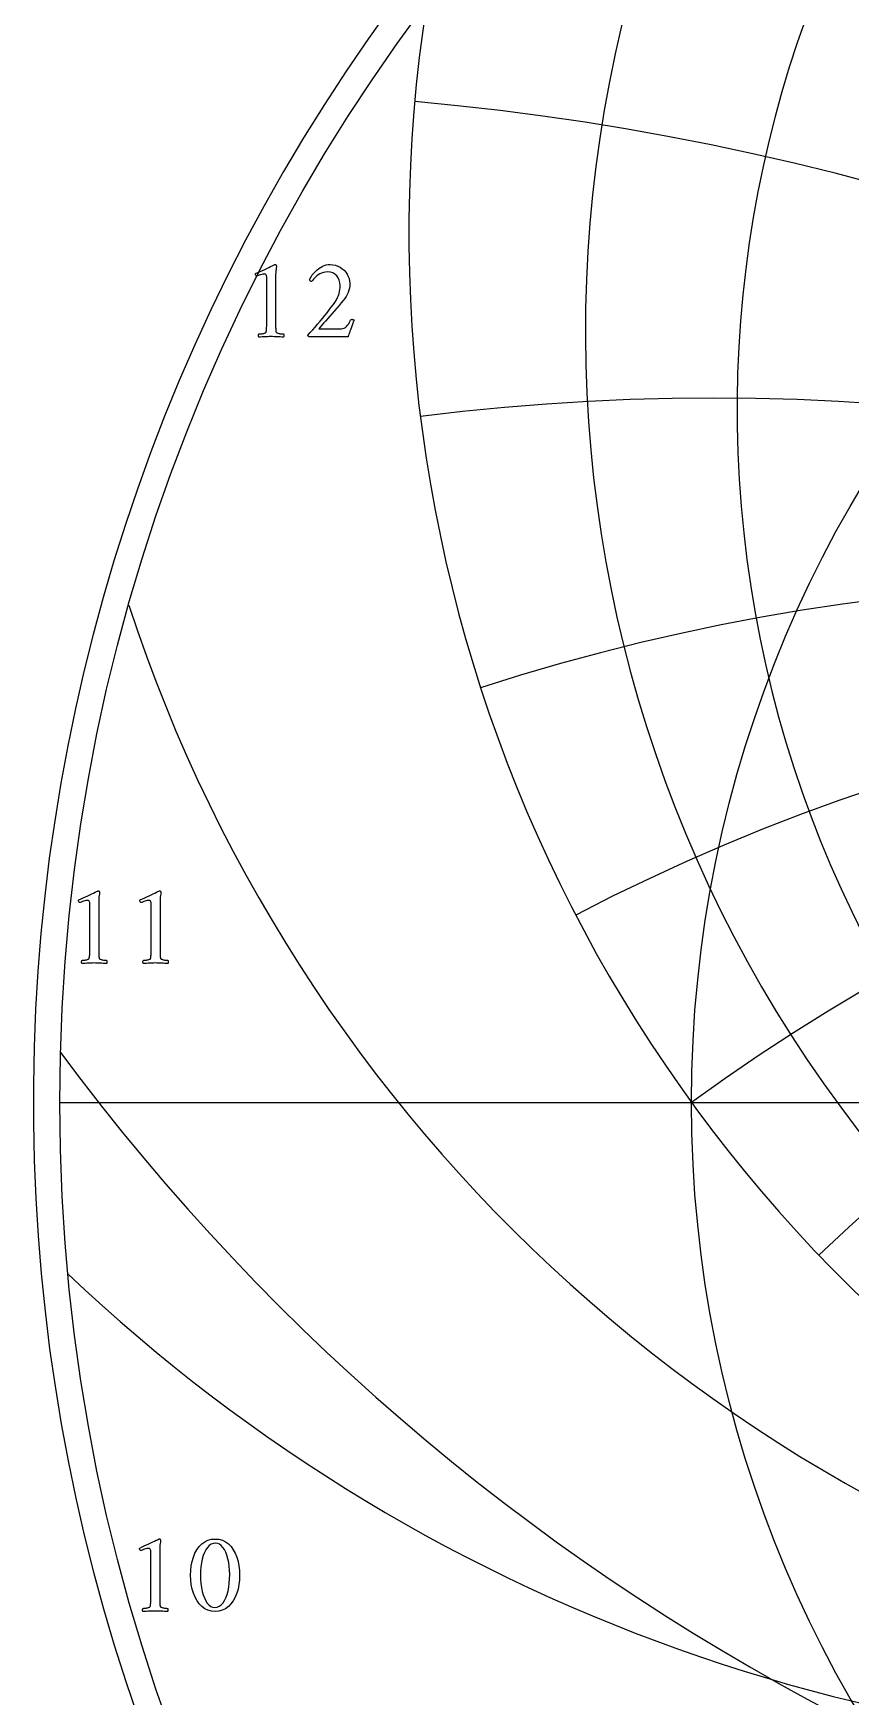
# Model space of a CAD drawing. Header units: millimetres. Extents: x -71 to 71, y -71 to 73.
# Drawn here: x -71.2 to -39.8, y -22.8 to 41 of the extents above; entities that cross this region are included whole.
import ezdxf

# ---------------------------------------------------------------- set-up
doc = ezdxf.new("R2010")
doc.units = ezdxf.units.MM
for name, color, linetype in [('CUT_OUTER', 1, 'Continuous'), ('ENGRAVE', 7, 'Continuous'), ('ENGRAVE_FINE', 8, 'Continuous'), ('TEXT', 5, 'Continuous')]:
    doc.layers.add(name, color=color, linetype=linetype)

msp = doc.modelspace()

# ---------------------------------------------------------------- linework, layer by layer
at = {"layer": 'CUT_OUTER'}
msp.add_arc((-0.0002, -0.0002), 71.2199, 143.788848, 87.803032, dxfattribs=at)
at = {"layer": 'ENGRAVE'}
msp.add_lwpolyline([(-70.2, 0), (70.2, 0)], dxfattribs=at)
for radius in [70.2, 45.9522]:
    msp.add_circle((0, 0), radius, dxfattribs=at)
for centre, radius, start, end in [((0, 26.5604), 44.1998, 104.901129, 75.098871), ((0, 29.5661), 50.0254, 148.369607, 31.630393), ((0, 33.3862), 56.8, 171.093987, 8.906013), ((-10.1469, 37.8687), 60.4036, 198.1173, 259.6686), ((0, -63.2477), 78.1785, 54, 126), ((0, -63.2477), 78.1785, 54, 126), ((-24.0756, 41.7002), 66.5593, 226.501403, 275.742444)]:
    msp.add_arc(centre, radius, start, end, dxfattribs=at)
at = {"layer": 'ENGRAVE_FINE'}
for centre, radius, start, end in [((-93.1695, -63.2477), 121.6242, 21.012524, 68.778271), ((-93.1695, -63.2477), 121.6242, 21.012524, 68.778271), ((-65.5996, -63.2477), 102.0548, 26.730809, 84.928272), ((-65.5996, -63.2477), 102.0548, 26.730809, 84.928272), ((-45.1364, -63.2477), 90.2728, 32.785093, 97.141651), ((-45.1364, -63.2477), 90.2728, 32.785093, 97.141651), ((-28.4547, -63.2477), 83.1958, 39.270113, 107.914903), ((-28.4547, -63.2477), 83.1958, 39.270113, 107.914903), ((-13.785, -63.2477), 79.3845, 46.297545, 117.465342), ((-13.785, -63.2477), 79.3845, 46.297545, 117.465342), ((13.785, -63.2477), 79.3845, 62.534658, 133.702455), ((13.785, -63.2477), 79.3845, 62.534658, 133.702455), ((0, 54.02), 87.4062, 216.596965, 323.403035)]:
    msp.add_arc(centre, radius, start, end, dxfattribs=at)
at = {"layer": 'TEXT'}
for points in [[(-62.2579, 29.8801), (-62.2579, 31.6293), (-62.2592, 31.6722), (-62.2629, 31.7079), (-62.2692, 31.7364), (-62.2779, 31.7578), (-62.2896, 31.7733), (-62.305, 31.7843), (-62.324, 31.791), (-62.3465, 31.7932), (-62.3742, 31.7911), (-62.4085, 31.7849), (-62.4495, 31.7745), (-62.4971, 31.76), (-62.545, 31.7441), (-62.5868, 31.7295), (-62.6225, 31.7164), (-62.6521, 31.7046), (-62.6695, 31.7209), (-62.682, 31.7389), (-62.6894, 31.7586), (-62.6919, 31.7799), (-62.6919, 31.7802), (-62.6919, 31.781), (-62.6919, 31.7824), (-62.6919, 31.7843), (-62.6914, 31.7923), (-62.6897, 31.7987), (-62.6869, 31.8034), (-62.6831, 31.8065), (-62.5949, 31.8465), (-62.5076, 31.8867), (-62.4211, 31.9273), (-62.3354, 31.9681), (-62.2538, 32.0073), (-62.1793, 32.0428), (-62.1121, 32.0748), (-62.052, 32.1032), (-62.0023, 32.1264), (-61.9662, 32.143), (-61.9437, 32.153), (-61.9347, 32.1563), (-61.9258, 32.1563), (-61.9156, 32.1546), (-61.907, 32.1497), (-61.9001, 32.1414), (-61.8948, 32.1297), (-61.8907, 32.117), (-61.8871, 32.1054), (-61.884, 32.0949), (-61.8815, 32.0855), (-61.8826, 32.0787), (-61.886, 32.0583), (-61.8915, 32.0244), (-61.8992, 31.977), (-61.907, 31.917), (-61.9125, 31.8458), (-61.9159, 31.7631), (-61.917, 31.6692), (-61.917, 29.8801), (-61.9168, 29.8322), (-61.9164, 29.786), (-61.9157, 29.7415), (-61.9147, 29.6986), (-61.9127, 29.6584), (-61.9087, 29.6222), (-61.9027, 29.5898), (-61.8948, 29.5613), (-61.8873, 29.5505), (-61.8738, 29.5402), (-61.8541, 29.5305), (-61.8284, 29.5214), (-61.7992, 29.5133), (-61.7692, 29.5065), (-61.7383, 29.5011), (-61.7066, 29.4971), (-61.6769, 29.4942), (-61.6518, 29.4921), (-61.6315, 29.4908), (-61.6158, 29.4904), (-61.6099, 29.4799), (-61.6053, 29.4661), (-61.6021, 29.4489), (-61.6003, 29.4284), (-61.6005, 29.4079), (-61.6031, 29.3908), (-61.6082, 29.3769), (-61.6158, 29.3664), (-61.6809, 29.3707), (-61.7431, 29.3747), (-61.8027, 29.3785), (-61.8594, 29.3819), (-61.9159, 29.3848), (-61.9745, 29.3869), (-62.0354, 29.3881), (-62.0985, 29.3886), (-62.1591, 29.3881), (-62.217, 29.3869), (-62.2721, 29.3848), (-62.3244, 29.3819), (-62.3772, 29.3785), (-62.434, 29.3747), (-62.4946, 29.3707), (-62.5591, 29.3664), (-62.5667, 29.3769), (-62.5718, 29.3908), (-62.5744, 29.4079), (-62.5746, 29.4284), (-62.5728, 29.4489), (-62.5696, 29.4661), (-62.565, 29.4799), (-62.5591, 29.4904), (-62.5434, 29.4908), (-62.5231, 29.4921), (-62.498, 29.4942), (-62.4683, 29.4971), (-62.4366, 29.5011), (-62.4057, 29.5065), (-62.3757, 29.5133), (-62.3465, 29.5214), (-62.321, 29.5305), (-62.3022, 29.5402), (-62.29, 29.5505), (-62.2845, 29.5613), (-62.2765, 29.5898), (-62.2701, 29.6222), (-62.2654, 29.6584), (-62.2624, 29.6986), (-62.2604, 29.7415), (-62.2591, 29.786), (-62.2582, 29.8322), (-62.2579, 29.8801)], [(-58.9012, 30.0263), (-58.9236, 29.9713), (-58.9466, 29.9128), (-58.9701, 29.8506), (-58.9942, 29.7849), (-59.018, 29.7186), (-59.0407, 29.6548), (-59.0623, 29.5935), (-59.0828, 29.5347), (-59.1011, 29.4818), (-59.116, 29.4384), (-59.1276, 29.4043), (-59.1359, 29.3797), (-60.6327, 29.3797), (-60.6395, 29.3848), (-60.6466, 29.3913), (-60.6539, 29.3992), (-60.6615, 29.4085), (-60.6683, 29.418), (-60.6731, 29.4268), (-60.676, 29.4346), (-60.677, 29.4417), (-60.5857, 29.5447), (-60.4932, 29.6498), (-60.3997, 29.7572), (-60.305, 29.8668), (-60.2109, 29.9773), (-60.119, 30.0871), (-60.0294, 30.1965), (-59.9419, 30.3052), (-59.8586, 30.4115), (-59.7814, 30.5134), (-59.7102, 30.6108), (-59.6452, 30.7038), (-59.5847, 30.7982), (-59.5361, 30.8865), (-59.4995, 30.9687), (-59.4747, 31.0448), (-59.4582, 31.1187), (-59.4465, 31.1942), (-59.4394, 31.2715), (-59.4371, 31.3503), (-59.4455, 31.4566), (-59.4708, 31.554), (-59.513, 31.6426), (-59.5721, 31.7223), (-59.6442, 31.7882), (-59.7255, 31.8352), (-59.8158, 31.8635), (-59.9153, 31.8729), (-59.9989, 31.8682), (-60.077, 31.8541), (-60.1495, 31.8305), (-60.2165, 31.7976), (-60.2776, 31.7591), (-60.3327, 31.719), (-60.3817, 31.6772), (-60.4246, 31.6338), (-60.4611, 31.5922), (-60.491, 31.5563), (-60.5143, 31.5258), (-60.5309, 31.5009), (-60.5443, 31.5027), (-60.558, 31.5081), (-60.572, 31.5171), (-60.5862, 31.5297), (-60.5988, 31.5431), (-60.6078, 31.5546), (-60.6132, 31.5641), (-60.615, 31.5718), (-60.6055, 31.5951), (-60.5901, 31.6255), (-60.5689, 31.6627), (-60.5419, 31.7068), (-60.5091, 31.755), (-60.4705, 31.8042), (-60.4261, 31.8546), (-60.3759, 31.9061), (-60.3207, 31.9562), (-60.2613, 32.0024), (-60.1978, 32.0448), (-60.1301, 32.0832), (-60.0583, 32.1152), (-59.9823, 32.138), (-59.9022, 32.1517), (-59.8179, 32.1563), (-59.7162, 32.1498), (-59.6192, 32.1303), (-59.5269, 32.0978), (-59.4393, 32.0522), (-59.3585, 31.9965), (-59.2865, 31.9332), (-59.2234, 31.8625), (-59.1691, 31.7843), (-59.1256, 31.701), (-59.0944, 31.6149), (-59.0757, 31.5261), (-59.0695, 31.4345), (-59.0737, 31.3429), (-59.0861, 31.254), (-59.1069, 31.1679), (-59.1359, 31.0846), (-59.1722, 31.0041), (-59.2145, 30.9263), (-59.263, 30.8513), (-59.3175, 30.7791), (-59.3949, 30.6846), (-59.4764, 30.587), (-59.562, 30.4864), (-59.6518, 30.3827), (-59.7425, 30.2792), (-59.8306, 30.179), (-59.9163, 30.0822), (-59.9995, 29.9886), (-60.0772, 29.9013), (-60.1467, 29.8231), (-60.2079, 29.754), (-60.2607, 29.6941), (-59.4016, 29.6941), (-59.3403, 29.6992), (-59.2848, 29.7146), (-59.2352, 29.7402), (-59.1913, 29.776), (-59.151, 29.8224), (-59.1121, 29.8796), (-59.0746, 29.9475), (-59.0385, 30.0263), (-59.0321, 30.0379), (-59.0219, 30.0462), (-59.0078, 30.0512), (-58.9898, 30.0528), (-58.982, 30.0523), (-58.9721, 30.0506), (-58.9599, 30.0478), (-58.9455, 30.044), (-58.9311, 30.0395), (-58.9189, 30.0351), (-58.909, 30.0307), (-58.9012, 30.0263)], [(-69.0493, 5.8411), (-69.0493, 7.5904), (-69.0505, 7.6333), (-69.0542, 7.669), (-69.0605, 7.6975), (-69.0692, 7.7188), (-69.0809, 7.7343), (-69.0963, 7.7453), (-69.1153, 7.752), (-69.1378, 7.7542), (-69.1655, 7.7521), (-69.1998, 7.7459), (-69.2408, 7.7355), (-69.2884, 7.721), (-69.3363, 7.7051), (-69.3781, 7.6905), (-69.4138, 7.6774), (-69.4434, 7.6656), (-69.4608, 7.682), (-69.4733, 7.7), (-69.4807, 7.7196), (-69.4832, 7.7409), (-69.4832, 7.7412), (-69.4832, 7.742), (-69.4832, 7.7434), (-69.4832, 7.7453), (-69.4827, 7.7534), (-69.481, 7.7597), (-69.4783, 7.7644), (-69.4744, 7.7675), (-69.3862, 7.8075), (-69.2989, 7.8478), (-69.2124, 7.8883), (-69.1268, 7.9291), (-69.0451, 7.9683), (-68.9707, 8.0039), (-68.9034, 8.0358), (-68.8433, 8.0642), (-68.7937, 8.0874), (-68.7575, 8.104), (-68.735, 8.114), (-68.726, 8.1173), (-68.7171, 8.1173), (-68.7069, 8.1157), (-68.6983, 8.1107), (-68.6914, 8.1024), (-68.6861, 8.0908), (-68.682, 8.078), (-68.6784, 8.0664), (-68.6753, 8.0559), (-68.6728, 8.0465), (-68.6739, 8.0397), (-68.6773, 8.0194), (-68.6828, 7.9854), (-68.6906, 7.938), (-68.6983, 7.8781), (-68.7038, 7.8068), (-68.7072, 7.7242), (-68.7083, 7.6302), (-68.7083, 5.8411), (-68.7081, 5.7933), (-68.7077, 5.747), (-68.707, 5.7025), (-68.7061, 5.6596), (-68.704, 5.6194), (-68.7, 5.5832), (-68.694, 5.5508), (-68.6861, 5.5223), (-68.6787, 5.5115), (-68.6651, 5.5013), (-68.6454, 5.4916), (-68.6197, 5.4824), (-68.5905, 5.4743), (-68.5605, 5.4675), (-68.5296, 5.4621), (-68.4979, 5.4581), (-68.4682, 5.4552), (-68.4431, 5.4531), (-68.4228, 5.4519), (-68.4071, 5.4514), (-68.4012, 5.4409), (-68.3966, 5.4271), (-68.3934, 5.4099), (-68.3916, 5.3894), (-68.3918, 5.369), (-68.3944, 5.3518), (-68.3995, 5.338), (-68.4071, 5.3274), (-68.4722, 5.3317), (-68.5345, 5.3358), (-68.594, 5.3395), (-68.6507, 5.3429), (-68.7072, 5.3459), (-68.7658, 5.3479), (-68.8267, 5.3492), (-68.8898, 5.3496), (-68.9504, 5.3492), (-69.0083, 5.3479), (-69.0634, 5.3459), (-69.1157, 5.3429), (-69.1685, 5.3395), (-69.2253, 5.3358), (-69.2859, 5.3317), (-69.3504, 5.3274), (-69.358, 5.338), (-69.3631, 5.3518), (-69.3657, 5.369), (-69.3659, 5.3894), (-69.3641, 5.4099), (-69.3609, 5.4271), (-69.3563, 5.4409), (-69.3504, 5.4514), (-69.3347, 5.4519), (-69.3144, 5.4531), (-69.2894, 5.4552), (-69.2596, 5.4581), (-69.2279, 5.4621), (-69.1971, 5.4675), (-69.167, 5.4743), (-69.1378, 5.4824), (-69.1124, 5.4916), (-69.0935, 5.5013), (-69.0814, 5.5115), (-69.0758, 5.5223), (-69.0678, 5.5508), (-69.0614, 5.5832), (-69.0567, 5.6194), (-69.0537, 5.6596), (-69.0517, 5.7025), (-69.0504, 5.747), (-69.0495, 5.7933), (-69.0493, 5.8411)], [(-66.6934, 5.8411), (-66.6934, 7.5904), (-66.6946, 7.6333), (-66.6983, 7.669), (-66.7046, 7.6975), (-66.7133, 7.7188), (-66.725, 7.7343), (-66.7404, 7.7453), (-66.7594, 7.752), (-66.7819, 7.7542), (-66.8096, 7.7521), (-66.8439, 7.7459), (-66.8849, 7.7355), (-66.9325, 7.721), (-66.9804, 7.7051), (-67.0222, 7.6905), (-67.0579, 7.6774), (-67.0875, 7.6656), (-67.1049, 7.682), (-67.1174, 7.7), (-67.1248, 7.7196), (-67.1273, 7.7409), (-67.1273, 7.7412), (-67.1273, 7.742), (-67.1273, 7.7434), (-67.1273, 7.7453), (-67.1268, 7.7534), (-67.1251, 7.7597), (-67.1224, 7.7644), (-67.1185, 7.7675), (-67.0303, 7.8075), (-66.943, 7.8478), (-66.8565, 7.8883), (-66.7708, 7.9291), (-66.6892, 7.9683), (-66.6147, 8.0039), (-66.5475, 8.0358), (-66.4874, 8.0642), (-66.4378, 8.0874), (-66.4016, 8.104), (-66.3791, 8.114), (-66.3701, 8.1173), (-66.3612, 8.1173), (-66.351, 8.1157), (-66.3424, 8.1107), (-66.3355, 8.1024), (-66.3302, 8.0908), (-66.3261, 8.078), (-66.3225, 8.0664), (-66.3194, 8.0559), (-66.3169, 8.0465), (-66.318, 8.0397), (-66.3214, 8.0194), (-66.3269, 7.9854), (-66.3347, 7.938), (-66.3424, 7.8781), (-66.3479, 7.8068), (-66.3513, 7.7242), (-66.3524, 7.6302), (-66.3524, 5.8411), (-66.3522, 5.7933), (-66.3518, 5.747), (-66.3511, 5.7025), (-66.3502, 5.6596), (-66.3481, 5.6194), (-66.3441, 5.5832), (-66.3381, 5.5508), (-66.3302, 5.5223), (-66.3228, 5.5115), (-66.3092, 5.5013), (-66.2895, 5.4916), (-66.2638, 5.4824), (-66.2346, 5.4743), (-66.2046, 5.4675), (-66.1737, 5.4621), (-66.142, 5.4581), (-66.1123, 5.4552), (-66.0872, 5.4531), (-66.0669, 5.4519), (-66.0512, 5.4514), (-66.0453, 5.4409), (-66.0407, 5.4271), (-66.0375, 5.4099), (-66.0357, 5.3894), (-66.0359, 5.369), (-66.0385, 5.3518), (-66.0436, 5.338), (-66.0512, 5.3274), (-66.1163, 5.3317), (-66.1786, 5.3358), (-66.2381, 5.3395), (-66.2948, 5.3429), (-66.3513, 5.3459), (-66.4099, 5.3479), (-66.4708, 5.3492), (-66.5339, 5.3496), (-66.5945, 5.3492), (-66.6524, 5.3479), (-66.7075, 5.3459), (-66.7598, 5.3429), (-66.8126, 5.3395), (-66.8694, 5.3358), (-66.93, 5.3317), (-66.9945, 5.3274), (-67.0021, 5.338), (-67.0072, 5.3518), (-67.0098, 5.369), (-67.01, 5.3894), (-67.0082, 5.4099), (-67.005, 5.4271), (-67.0004, 5.4409), (-66.9945, 5.4514), (-66.9788, 5.4519), (-66.9585, 5.4531), (-66.9335, 5.4552), (-66.9037, 5.4581), (-66.872, 5.4621), (-66.8412, 5.4675), (-66.8111, 5.4743), (-66.7819, 5.4824), (-66.7565, 5.4916), (-66.7376, 5.5013), (-66.7255, 5.5115), (-66.7199, 5.5223), (-66.7119, 5.5508), (-66.7055, 5.5832), (-66.7008, 5.6194), (-66.6978, 5.6596), (-66.6958, 5.7025), (-66.6945, 5.747), (-66.6936, 5.7933), (-66.6934, 5.8411)], [(-66.7073, -19.0287), (-66.7073, -17.2795), (-66.7086, -17.2366), (-66.7123, -17.2009), (-66.7186, -17.1724), (-66.7273, -17.1511), (-66.739, -17.1356), (-66.7544, -17.1245), (-66.7734, -17.1179), (-66.7959, -17.1156), (-66.8236, -17.1177), (-66.8579, -17.124), (-66.8989, -17.1343), (-66.9465, -17.1489), (-66.9944, -17.1648), (-67.0362, -17.1793), (-67.0719, -17.1925), (-67.1015, -17.2042), (-67.1189, -17.1879), (-67.1314, -17.1699), (-67.1388, -17.1502), (-67.1413, -17.1289), (-67.1413, -17.1287), (-67.1413, -17.1278), (-67.1413, -17.1264), (-67.1413, -17.1245), (-67.1408, -17.1165), (-67.1391, -17.1101), (-67.1363, -17.1054), (-67.1325, -17.1024), (-67.0443, -17.0624), (-66.957, -17.0221), (-66.8705, -16.9816), (-66.7848, -16.9407), (-66.7032, -16.9016), (-66.6287, -16.866), (-66.5615, -16.834), (-66.5014, -16.8057), (-66.4517, -16.7824), (-66.4156, -16.7658), (-66.3931, -16.7558), (-66.3841, -16.7525), (-66.3752, -16.7525), (-66.365, -16.7542), (-66.3564, -16.7592), (-66.3495, -16.7675), (-66.3442, -16.7791), (-66.3401, -16.7918), (-66.3365, -16.8034), (-66.3334, -16.814), (-66.3309, -16.8234), (-66.332, -16.8302), (-66.3354, -16.8505), (-66.3409, -16.8844), (-66.3486, -16.9319), (-66.3564, -16.9918), (-66.3619, -17.0631), (-66.3653, -17.1457), (-66.3664, -17.2396), (-66.3664, -19.0287), (-66.3662, -19.0766), (-66.3658, -19.1228), (-66.3651, -19.1674), (-66.3641, -19.2103), (-66.3621, -19.2504), (-66.3581, -19.2867), (-66.3521, -19.319), (-66.3442, -19.3476), (-66.3367, -19.3584), (-66.3232, -19.3686), (-66.3035, -19.3783), (-66.2778, -19.3874), (-66.2486, -19.3956), (-66.2186, -19.4024), (-66.1877, -19.4078), (-66.156, -19.4118), (-66.1263, -19.4147), (-66.1012, -19.4168), (-66.0809, -19.418), (-66.0652, -19.4184), (-66.0593, -19.4289), (-66.0547, -19.4428), (-66.0515, -19.4599), (-66.0497, -19.4804), (-66.0499, -19.5009), (-66.0525, -19.518), (-66.0576, -19.5319), (-66.0652, -19.5424), (-66.1303, -19.5381), (-66.1925, -19.5341), (-66.2521, -19.5304), (-66.3088, -19.5269), (-66.3653, -19.524), (-66.4239, -19.5219), (-66.4848, -19.5207), (-66.5479, -19.5203), (-66.6085, -19.5207), (-66.6664, -19.5219), (-66.7215, -19.524), (-66.7738, -19.5269), (-66.8266, -19.5304), (-66.8834, -19.5341), (-66.944, -19.5381), (-67.0085, -19.5424), (-67.0161, -19.5319), (-67.0212, -19.518), (-67.0238, -19.5009), (-67.024, -19.4804), (-67.0222, -19.4599), (-67.019, -19.4428), (-67.0144, -19.4289), (-67.0085, -19.4184), (-66.9928, -19.418), (-66.9725, -19.4168), (-66.9474, -19.4147), (-66.9177, -19.4118), (-66.886, -19.4078), (-66.8551, -19.4024), (-66.8251, -19.3956), (-66.7959, -19.3874), (-66.7705, -19.3783), (-66.7516, -19.3686), (-66.7395, -19.3584), (-66.7339, -19.3476), (-66.7259, -19.319), (-66.7195, -19.2867), (-66.7148, -19.2504), (-66.7118, -19.2103), (-66.7098, -19.1674), (-66.7085, -19.1228), (-66.7076, -19.0766), (-66.7073, -19.0287)], [(-64.2407, -16.757), (-64.0939, -16.7689), (-63.959, -16.8046), (-63.836, -16.8641), (-63.7248, -16.9474), (-63.626, -17.0505), (-63.5399, -17.1693), (-63.4666, -17.304), (-63.406, -17.4544), (-63.3585, -17.6165), (-63.3246, -17.786), (-63.3043, -17.963), (-63.2975, -18.1475), (-63.3044, -18.3319), (-63.3252, -18.5089), (-63.3598, -18.6785), (-63.4082, -18.8405), (-63.4698, -18.9911), (-63.5438, -19.1261), (-63.6303, -19.2457), (-63.7293, -19.3498), (-63.8401, -19.434), (-63.9623, -19.4942), (-64.0958, -19.5304), (-64.2407, -19.5424), (-64.3819, -19.5304), (-64.5131, -19.4942), (-64.6343, -19.434), (-64.7456, -19.3498), (-64.8456, -19.2457), (-64.9332, -19.1261), (-65.0084, -18.9911), (-65.0711, -18.8405), (-65.1205, -18.6785), (-65.1558, -18.5089), (-65.1769, -18.3319), (-65.184, -18.1475), (-65.1771, -17.963), (-65.1563, -17.786), (-65.1217, -17.6165), (-65.0733, -17.4544), (-65.0116, -17.304), (-64.9371, -17.1693), (-64.8499, -17.0505), (-64.75, -16.9474), (-64.6385, -16.8641), (-64.5164, -16.8046), (-64.3838, -16.7689), (-64.2407, -16.757)], [(-64.2186, -16.9164), (-64.3062, -16.9268), (-64.3874, -16.9579), (-64.4623, -17.0098), (-64.5308, -17.0824), (-64.5924, -17.1725), (-64.6465, -17.2767), (-64.6931, -17.3951), (-64.7323, -17.5275), (-64.7633, -17.6709), (-64.7854, -17.822), (-64.7987, -17.9808), (-64.8031, -18.1475), (-64.7987, -18.3123), (-64.7854, -18.4702), (-64.7633, -18.6212), (-64.7323, -18.7652), (-64.6937, -18.8988), (-64.6487, -19.0182), (-64.5974, -19.1235), (-64.5397, -19.2147), (-64.4764, -19.2883), (-64.4085, -19.3409), (-64.3358, -19.3725), (-64.2584, -19.383), (-64.1652, -19.3722), (-64.0802, -19.3398), (-64.0035, -19.2858), (-63.9352, -19.2103), (-63.875, -19.1167), (-63.8228, -19.0088), (-63.7787, -18.8865), (-63.7425, -18.7497), (-63.7145, -18.6028), (-63.6944, -18.4497), (-63.6823, -18.2906), (-63.6783, -18.1253), (-63.6826, -17.9591), (-63.6955, -17.8015), (-63.7169, -17.6525), (-63.747, -17.512), (-63.7846, -17.3827), (-63.8289, -17.2673), (-63.8798, -17.1657), (-63.9374, -17.078), (-64.0006, -17.0073), (-64.0686, -16.9568), (-64.1412, -16.9265), (-64.2186, -16.9164)]]:
    msp.add_lwpolyline(points, close=True, dxfattribs=at)

doc.saveas('drawing.dxf')
